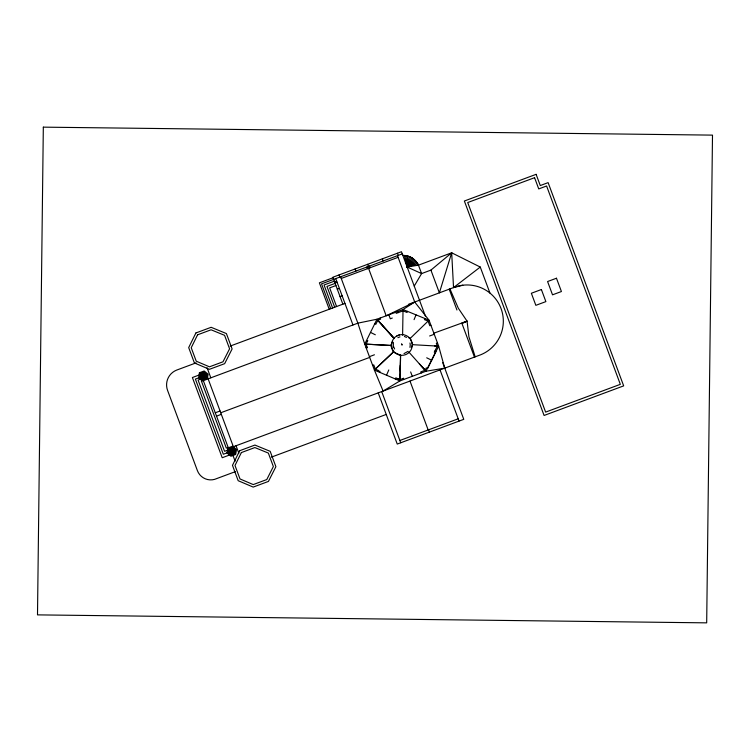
<?xml version="1.0" encoding="UTF-8"?>
<svg xmlns="http://www.w3.org/2000/svg" width="750" height="750" viewBox="0 0 750 750"><rect width="100%" height="100%" fill="white"/><g stroke="black" fill="none" stroke-linecap="round" stroke-linejoin="round"><path stroke-width="1.12" d="M400.275 365.419L400.153 370.941M403.003 311.484L403.012 310.837L407.025 312.478L407.484 311.363M402.609 335.222L403.012 310.837L396.169 313.378M403.631 378.244L399.947 379.613L400.509 355.172M395.372 378.975L395.841 377.859L399.947 379.613L400.659 355.228L393.225 352.069L390.769 345.459L366.056 344.156L367.425 347.841M489.938 293.062L480.262 267.056L451.688 252.797L430.912 270.113L421.594 273.581L407.156 267.037L407.625 256.022L402.825 255.375A17.166 17.166 0 0 1 418.453 265.153L421.594 273.581L414.234 286.078M399.947 379.613L400.05 375.197M393.403 342.497L393.3 347.081M233.362 446.728L478.781 355.491A36.234 36.234 0 0 0 501.056 308.569A36.234 36.234 0 0 0 453.534 287.587L451.688 252.797L418.453 265.153L407.156 267.037L409.163 256.537L407.625 256.022M451.688 252.797L439.369 292.856L430.912 270.113M418.453 265.153L417.694 263.719L407.156 267.037L410.653 257.194L409.163 256.537M414.066 319.659L416.025 314.869M424.903 318.506L424.444 319.622L428.081 321.112L429.778 325.697L430.912 325.275M378.047 371.606L378.516 370.5M379.575 372.262L379.997 371.269M386.541 375.225L388.781 369.966M368.541 268.312L386.194 315.797L414.722 302.016L429.028 320.194L438.675 346.163L444.741 368.147L425.963 371.231L399.919 380.906L383.109 391.059L374.391 370.059L364.744 344.091L376.988 319.219L403.031 309.534L414.722 302.016L397.5 255.675M366.009 344.259L367.809 340.603M377.859 320.184L394.144 338.531L377.859 320.184L375.816 324.328L374.738 323.794M392.681 341.503L390.628 345.572M411.206 347.447L412.603 344.681L410.259 338.353L408.347 337.566M408.863 352.059L425.1 370.256L426.3 367.894L427.594 368.531L435.9 351.637L434.822 351.103M434.25 352.228L437.353 346.097L436.341 343.341L437.475 342.919M425.963 371.231L438.675 346.163M404.438 255.441L407.156 267.037L412.059 257.991L410.653 257.194M406.05 255.656L407.156 267.037L413.4 258.909L417.694 263.719M410.259 338.353L428.081 321.112M375.347 369.15L393.225 352.069M416.794 262.369L407.156 267.037L414.637 259.959M393.3 352.097L375.253 369.113L378.872 370.65M408.394 304.369L453.534 287.587L480.262 267.056M408.038 351.375L404.016 353.588M407.156 267.037L415.772 261.112M396.919 335.878A10.378 10.378 0 0 1 412.284 345.197A10.378 10.378 0 0 1 396.525 353.85A10.378 10.378 0 0 1 396.919 335.878L399.441 334.894M333.047 277.753L319.387 282.825L329.222 309.262M402.272 253.894L321.525 283.866L330.75 308.691M341.25 278.456L398.109 257.325M334.312 281.175L324.047 284.991L332.606 308.006M334.594 281.916L336.675 281.147M335.016 283.059L337.106 282.281M335.138 283.378L326.953 286.416L334.688 307.228M335.934 285.544L329.644 287.878L336.572 306.525M337.303 289.219L339.394 288.441M340.059 296.634L342.15 295.856M230.156 346.088L344.953 303.412M196.097 362.869L176.484 370.162A15.853 15.853 0 0 0 167.569 390.384L197.391 470.606A14.25 14.25 0 0 0 216.778 478.556L235.303 471.666M198.909 375.094L192.394 377.522L222.216 457.734L230.409 454.688M199.706 377.484L195.394 379.088L223.331 454.256L227.644 452.653M200.738 379.078L198.084 380.062L224.569 451.312L227.728 450.131M208.116 378.825L357.863 323.156L376.988 319.219M392.306 318.047L390.3 318.797L388.828 314.822M366.075 347.672L367.2 347.25M394.247 338.325L377.616 320.278L380.587 319.172L380.166 318.038M215.278 412.781L220.078 411M369.413 356.663L374.438 354.788M433.856 333.178L467.081 321.15M220.744 412.772L369.684 357.403M461.953 323.475L467.109 321.225L458.287 308.175L449.944 288.919M429.637 335.981L434.259 334.266M216.525 416.128L221.325 414.337M372.628 365.316L373.762 364.894L375.403 369.309M228.15 447.413L226.322 448.087L201.347 380.887M271.406 457.125L386.231 414.441M399.881 440.484L458.212 418.8M390.769 345.459L366.056 344.156M453.534 287.587L462.863 285.206M412.603 344.681L437.062 346.069M434.531 345.928L435.806 345.994M403.031 309.534L429.028 320.194M374.391 370.059L399.919 380.906L398.334 378.919M404.391 336.469L406.509 337.397M426.694 357.797L431.672 360.244M370.5 332.4L375.319 334.772M366.422 340.688L367.5 341.222M412.059 257.991L413.4 258.909M419.334 363.806L425.344 370.172L420.844 371.841L421.266 372.975M420.863 365.512L425.1 370.256M449.203 289.2L456.947 310.003M474.45 357.103L461.831 323.147L467.091 321.197L468.919 336.797L475.181 356.831M425.363 316.022L401.466 251.728L332.85 277.238L342.872 304.191M442.716 362.7L463.772 419.334L397.247 444.066L378.216 392.878M397.406 253.238L398.212 255.403M440.034 369.9L459.056 421.078M382.359 258.834L383.156 261M397.819 311.475L398.241 312.609M410.644 371.934L412.275 376.322M369.553 266.062L370.162 267.712M368.916 266.297L369.534 267.947M367.613 264.319L368.419 266.484M428.531 429.834L429.384 432.113M367.425 266.85L368.044 268.5M409.997 381.066L428.175 429.966M366.806 267.075L367.425 268.734M403.191 378.403L403.612 379.537M355.078 268.978L355.884 271.144M340.641 276.806L357.863 323.156L364.744 344.091M339.028 274.941L339.834 277.106M381.703 391.584L400.725 442.762M335.738 278.625L352.969 324.975M207.066 367.734L210.816 377.822M236.053 445.725L238.866 453.272M207.3 376.631L233.803 447.9M232.819 454.969L235.116 461.166M202.969 379.659L228.6 448.603M227.934 447.488L228.497 448.997M409.978 342.994A8.306 8.306 0 0 1 409.884 347.297M394.622 348.975A8.306 8.306 0 0 1 393.834 346.95M397.913 337.688A8.306 8.306 0 0 1 399.928 336.9M43.322 127.144L37.5 614.878L706.688 622.856L712.5 135.122L43.322 127.144M199.425 372.741L198.581 377.747L202.491 380.991L207.253 379.219L208.097 374.213L204.188 370.978L199.425 372.741M200.363 373.519L199.716 377.325L202.697 379.791L206.316 378.441L206.962 374.634L203.981 372.169L200.363 373.519M200.831 373.903L200.287 377.119L202.8 379.191L205.847 378.056L206.391 374.85L203.878 372.769L200.831 373.903M201.375 374.353L200.953 376.866L202.912 378.488L205.303 377.606L205.725 375.094L203.766 373.472L201.375 374.353M201.994 374.869L201.703 376.594L203.044 377.709L204.684 377.1L204.975 375.375L203.634 374.259L201.994 374.869M202.725 375.478L203.203 376.762L203.953 376.491L203.475 375.197L202.725 375.478M227.85 448.003L227.006 453.009L230.916 456.244L235.678 454.472L236.522 449.466L232.613 446.231L227.85 448.003M228.787 448.781L228.141 452.587L231.122 455.044L234.741 453.703L235.378 449.897L232.406 447.431L228.787 448.781M229.256 449.166L228.713 452.372L231.216 454.444L234.272 453.309L234.816 450.103L232.303 448.031L229.256 449.166M229.8 449.616L229.378 452.128L231.337 453.75L233.728 452.859L234.15 450.347L232.191 448.725L229.8 449.616M230.409 450.122L230.119 451.847L231.469 452.963L233.109 452.353L233.4 450.628L232.05 449.513L230.409 450.122M231.15 450.731L231.628 452.025L232.378 451.744L231.891 450.45L231.15 450.731M195.9 332.963L188.691 347.597L194.4 362.944L209.419 369.328L224.653 363.666L232.116 348.938L226.397 333.562L211.134 327.3L195.9 332.963M197.578 334.819L191.222 347.728L196.237 361.191L209.475 366.825L222.984 361.8L229.584 348.797L224.578 335.325L211.088 329.794L197.578 334.819M239.681 450.722L232.472 465.356L238.181 480.703L253.191 487.087L268.425 481.425L275.897 466.697L270.178 451.322L254.906 445.059L239.681 450.722M241.359 452.578L235.003 465.487L240.009 478.95L253.256 484.584L266.766 479.559L273.356 466.556L268.35 453.084L254.869 447.562L241.359 452.578M402.028 344.925L401.681 344.044L402.028 344.925M536.109 174.338L464.363 201.009L544.087 415.463L623.672 385.875L548.119 182.634L540.281 185.559L536.109 174.338M534.572 177.694L467.719 202.537L545.625 412.106L620.325 384.337L546.591 185.991L538.744 188.916L534.572 177.694M556.472 278.231L547.584 281.531L552.525 294.834L561.422 291.525L556.472 278.231M541.388 289.528L531.356 293.259L535.847 305.334L545.878 301.613L541.388 289.528"/></g></svg>
